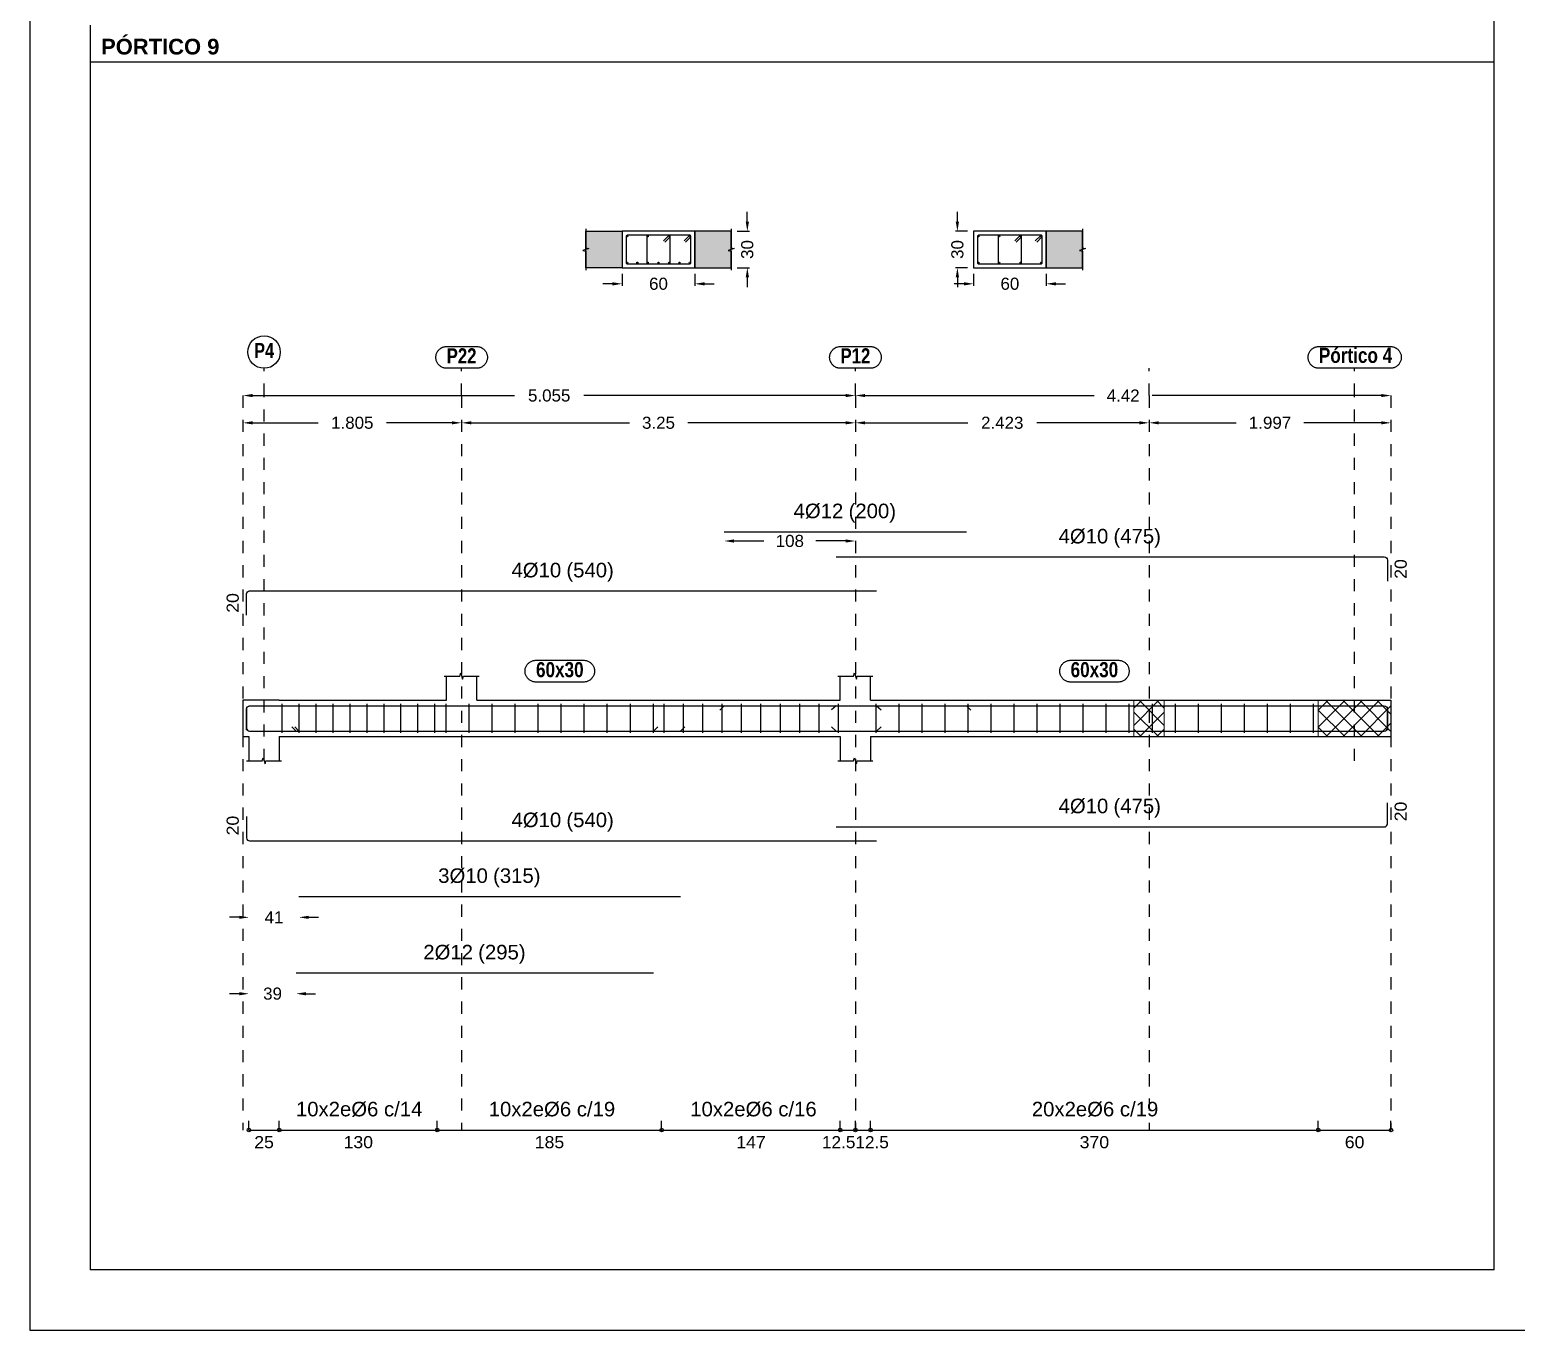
# Model space of a CAD drawing. Extents: x 2455 to 9764, y -806 to 181.
# Drawn here: x 4955.92 to 4968.19, y -409.26 to -398.53 of the extents above; entities that cross this region are included whole.
import ezdxf
from ezdxf.enums import TextEntityAlignment as Align

# ---------------------------------------------------------------- set-up
doc = ezdxf.new("R2010")
doc.units = 0
doc.header["$LTSCALE"] = 0.2
doc.header["$MEASUREMENT"] = 0
doc.linetypes.add('CYPE_RAYAPUNTO', pattern=[0.4125, 0.2025, -0.105, 0, -0.105])
doc.linetypes.add('PUNTOS2', pattern=[0.125, 0, -0.125])
doc.layers.add('01_cartela', color=6, linetype='CONTINUOUS', plot=False)
for name, color, linetype in [('01_cotas', 4, 'CONTINUOUS'), ('01_parcela', 7, 'CONTINUOUS'), ('01_primera', 5, 'CONTINUOUS'), ('01_texto cartela', 4, 'CONTINUOUS'), ('ALZ_CONT_NUDOS', 5, 'CONTINUOUS'), ('ALZ_CONT_VIG_HORMIGON', 5, 'CONTINUOUS'), ('ALZ_COT_COT_LIN_APOYOS', 120, 'CYPE_RAYAPUNTO'), ('ALZ_REF_REF_REFERENCIA', 3, 'CONTINUOUS'), ('ALZ_REF_TEXTO_REF_NOMBRE', 3, 'CONTINUOUS'), ('ARM_LONGITUDINAL_Ø10', 4, 'CONTINUOUS'), ('ARM_LONGITUDINAL_Ø12', 4, 'CONTINUOUS'), ('ARM_TRANSVERSAL_Ø6', 4, 'CONTINUOUS'), ('SEC_CONT_FORJADOS_SECCION', 8, 'CONTINUOUS'), ('SEC_CONT_VIG_HORMIGON_SECCION', 2, 'CONTINUOUS'), ('UNI_CORTANTES', 3, 'CONTINUOUS')]:
    doc.layers.add(name, color=color, linetype=linetype)
doc.layers.add('VIG_CARAS', color=5, linetype='CONTINUOUS', lineweight=9)
doc.styles.add('BERNARDO', font='GOTHICB.TTF')
doc.styles.add('CYPETXT_0.15', font='arial.ttf', dxfattribs={"height": 0.1})
doc.styles.add('Estilo1', font='swissel.ttf')
doc.styles.add('NIEVES2', font='sanss___.ttf')
doc.styles.add('NIEVES3', font='swisseb.ttf')
doc.styles.add('ROMANS', font='romans')
doc.dimstyles.new('DECIMAL-50', dxfattribs={"dimtxt": 0.08, "dimasz": 0.15, "dimexe": 0.05, "dimexo": 0.05, "dimgap": 0.09, "dimtad": 0, "dimzin": 0, "dimdsep": 46, "dimtxsty": 'ROMANS', "dimblk": 'DOTSMALL', "dimcen": 0.09, "dimclrt": 7, "dimadec": 0, "dimazin": 0, "dimtfac": 1.38, "dimtix": 1, "dimtofl": 0, "dimtmove": 2, "dimatfit": 3, "dimldrblk": 'OBLIQUE', "dimfxl": 1, "dimtolj": 1, "dimtzin": 0, "dimarcsym": 0})

# ---------------------------------------------------------------- blocks, each defined once
blk = doc.blocks.new('*D289')
at = {"layer": '01_cotas', "color": 0, "linetype": 'PUNTOS2', "lineweight": -2, "transparency": 16777216}
for p, q in [((4960.809, -400.547), (4960.809, -400.68)), ((4961.409, -400.547), (4961.409, -400.68))]:
    blk.add_line(p, q, dxfattribs=at)
at = {"layer": '01_cotas', "color": 0, "lineweight": -2, "transparency": 16777216}
for p, q in [((4960.729, -400.63), (4960.649, -400.63)), ((4961.489, -400.63), (4961.569, -400.63))]:
    blk.add_line(p, q, dxfattribs=at)
at = {"layer": '01_cotas', "color": 0, "transparency": 16777216}
for points in [[(4960.729, -400.617), (4960.729, -400.644), (4960.809, -400.63)], [(4961.489, -400.617), (4961.489, -400.644), (4961.409, -400.63)]]:
    blk.add_solid(points, dxfattribs=at)
at = {"layer": '01_cotas', "color": 5, "transparency": 16777216, "insert": (4961.109, -400.63), "char_height": 0.1, "attachment_point": 5, "style": 'Estilo1'}
blk.add_mtext('\\A1;60', dxfattribs=at)
blk = doc.blocks.new('*D290')
at = {"layer": '01_cotas', "color": 0, "lineweight": -2, "transparency": 16777216}
for p, q in [((4961.842, -400.117), (4961.842, -400.037)), ((4961.842, -400.577), (4961.842, -400.657))]:
    blk.add_line(p, q, dxfattribs=at)
at = {"layer": '01_cotas', "color": 0, "linetype": 'PUNTOS2', "lineweight": -2, "transparency": 16777216}
for p, q in [((4961.759, -400.197), (4961.892, -400.197)), ((4961.759, -400.497), (4961.892, -400.497))]:
    blk.add_line(p, q, dxfattribs=at)
at = {"layer": '01_cotas', "color": 0, "transparency": 16777216}
for points in [[(4961.829, -400.117), (4961.856, -400.117), (4961.842, -400.197)], [(4961.829, -400.577), (4961.856, -400.577), (4961.842, -400.497)]]:
    blk.add_solid(points, dxfattribs=at)
at = {"layer": '01_cotas', "color": 5, "transparency": 16777216, "insert": (4961.842, -400.347), "char_height": 0.1, "attachment_point": 5, "rotation": 90, "style": 'Estilo1'}
blk.add_mtext('\\A1;30', dxfattribs=at)
blk = doc.blocks.new('*D291')
at = {"layer": '01_cotas', "color": 0, "linetype": 'PUNTOS2', "lineweight": -2, "transparency": 16777216}
for p, q in [((4963.709, -400.547), (4963.709, -400.68)), ((4964.309, -400.547), (4964.309, -400.68))]:
    blk.add_line(p, q, dxfattribs=at)
at = {"layer": '01_cotas', "color": 0, "lineweight": -2, "transparency": 16777216}
for p, q in [((4963.629, -400.63), (4963.549, -400.63)), ((4964.389, -400.63), (4964.469, -400.63))]:
    blk.add_line(p, q, dxfattribs=at)
at = {"layer": '01_cotas', "color": 0, "transparency": 16777216}
for points in [[(4963.629, -400.617), (4963.629, -400.644), (4963.709, -400.63)], [(4964.389, -400.617), (4964.389, -400.644), (4964.309, -400.63)]]:
    blk.add_solid(points, dxfattribs=at)
at = {"layer": '01_cotas', "color": 5, "transparency": 16777216, "insert": (4964.009, -400.63), "char_height": 0.1, "attachment_point": 5, "style": 'Estilo1'}
blk.add_mtext('\\A1;60', dxfattribs=at)
blk = doc.blocks.new('*D292')
at = {"layer": '01_cotas', "color": 0, "lineweight": -2, "transparency": 16777216}
for p, q in [((4963.576, -400.117), (4963.576, -400.037)), ((4963.576, -400.577), (4963.576, -400.657))]:
    blk.add_line(p, q, dxfattribs=at)
at = {"layer": '01_cotas', "color": 0, "linetype": 'PUNTOS2', "lineweight": -2, "transparency": 16777216}
for p, q in [((4963.659, -400.197), (4963.526, -400.197)), ((4963.659, -400.497), (4963.526, -400.497))]:
    blk.add_line(p, q, dxfattribs=at)
at = {"layer": '01_cotas', "color": 0, "transparency": 16777216}
for points in [[(4963.562, -400.117), (4963.589, -400.117), (4963.576, -400.197)], [(4963.562, -400.577), (4963.589, -400.577), (4963.576, -400.497)]]:
    blk.add_solid(points, dxfattribs=at)
at = {"layer": '01_cotas', "color": 5, "transparency": 16777216, "insert": (4963.576, -400.347), "char_height": 0.1, "attachment_point": 5, "rotation": 90, "style": 'Estilo1'}
blk.add_mtext('\\A1;30', dxfattribs=at)
blk = doc.blocks.new('*D293')
at = {"layer": '01_cotas', "color": 0, "lineweight": -2, "transparency": 16777216}
for p, q in [((4957.759, -401.777), (4958.301, -401.777)), ((4959.404, -401.777), (4958.863, -401.777))]:
    blk.add_line(p, q, dxfattribs=at)
at = {"layer": '01_cotas', "color": 0, "transparency": 16777216}
for points in [[(4957.759, -401.764), (4957.759, -401.79), (4957.679, -401.777)], [(4959.404, -401.764), (4959.404, -401.79), (4959.484, -401.777)]]:
    blk.add_solid(points, dxfattribs=at)
at = {"layer": '01_cotas', "color": 5, "transparency": 16777216, "insert": (4958.582, -401.777), "char_height": 0.1, "attachment_point": 5, "style": 'Estilo1'}
blk.add_mtext('\\A1;1.805', dxfattribs=at)
blk = doc.blocks.new('*D294')
at = {"layer": '01_cotas', "color": 0, "lineweight": -2, "transparency": 16777216}
for p, q in [((4959.564, -401.777), (4960.869, -401.777)), ((4962.654, -401.777), (4961.35, -401.777))]:
    blk.add_line(p, q, dxfattribs=at)
at = {"layer": '01_cotas', "color": 0, "transparency": 16777216}
for points in [[(4959.564, -401.764), (4959.564, -401.79), (4959.484, -401.777)], [(4962.654, -401.764), (4962.654, -401.79), (4962.734, -401.777)]]:
    blk.add_solid(points, dxfattribs=at)
at = {"layer": '01_cotas', "color": 5, "transparency": 16777216, "insert": (4961.109, -401.777), "char_height": 0.1, "attachment_point": 5, "style": 'Estilo1'}
blk.add_mtext('\\A1;3.25', dxfattribs=at)
blk = doc.blocks.new('*D295')
at = {"layer": '01_cotas', "color": 0, "lineweight": -2, "transparency": 16777216}
for p, q in [((4962.814, -401.777), (4963.661, -401.777)), ((4965.078, -401.777), (4964.231, -401.777))]:
    blk.add_line(p, q, dxfattribs=at)
at = {"layer": '01_cotas', "color": 0, "transparency": 16777216}
for points in [[(4962.814, -401.764), (4962.814, -401.79), (4962.734, -401.777)], [(4965.078, -401.764), (4965.078, -401.79), (4965.158, -401.777)]]:
    blk.add_solid(points, dxfattribs=at)
at = {"layer": '01_cotas', "color": 5, "transparency": 16777216, "insert": (4963.946, -401.777), "char_height": 0.1, "attachment_point": 5, "style": 'Estilo1'}
blk.add_mtext('\\A1;2.423', dxfattribs=at)
blk = doc.blocks.new('*D296')
at = {"layer": '01_cotas', "color": 0, "lineweight": -2, "transparency": 16777216}
for p, q in [((4965.238, -401.777), (4965.876, -401.777)), ((4967.074, -401.777), (4966.436, -401.777))]:
    blk.add_line(p, q, dxfattribs=at)
at = {"layer": '01_cotas', "color": 0, "transparency": 16777216}
for points in [[(4965.238, -401.764), (4965.238, -401.79), (4965.158, -401.777)], [(4967.074, -401.764), (4967.074, -401.79), (4967.154, -401.777)]]:
    blk.add_solid(points, dxfattribs=at)
at = {"layer": '01_cotas', "color": 5, "transparency": 16777216, "insert": (4966.156, -401.777), "char_height": 0.1, "attachment_point": 5, "style": 'Estilo1'}
blk.add_mtext('\\A1;1.997', dxfattribs=at)
blk = doc.blocks.new('*D297')
at = {"layer": '01_cotas', "color": 0, "lineweight": -2, "transparency": 16777216}
for p, q in [((4957.759, -401.552), (4959.922, -401.552)), ((4962.654, -401.552), (4960.492, -401.552))]:
    blk.add_line(p, q, dxfattribs=at)
at = {"layer": '01_cotas', "color": 0, "transparency": 16777216}
for points in [[(4957.759, -401.539), (4957.759, -401.565), (4957.679, -401.552)], [(4962.654, -401.539), (4962.654, -401.565), (4962.734, -401.552)]]:
    blk.add_solid(points, dxfattribs=at)
at = {"layer": '01_cotas', "color": 5, "transparency": 16777216, "insert": (4960.207, -401.552), "char_height": 0.1, "attachment_point": 5, "style": 'Estilo1'}
blk.add_mtext('\\A1;5.055', dxfattribs=at)
blk = doc.blocks.new('*D298')
at = {"layer": '01_cotas', "color": 0, "lineweight": -2, "transparency": 16777216}
for p, q in [((4962.814, -401.552), (4964.705, -401.552)), ((4967.074, -401.552), (4965.184, -401.552))]:
    blk.add_line(p, q, dxfattribs=at)
at = {"layer": '01_cotas', "color": 0, "transparency": 16777216}
for points in [[(4962.814, -401.539), (4962.814, -401.565), (4962.734, -401.552)], [(4967.074, -401.539), (4967.074, -401.565), (4967.154, -401.552)]]:
    blk.add_solid(points, dxfattribs=at)
at = {"layer": '01_cotas', "color": 5, "transparency": 16777216, "insert": (4964.944, -401.552), "char_height": 0.1, "attachment_point": 5, "style": 'Estilo1'}
blk.add_mtext('\\A1;4.42', dxfattribs=at)
blk = doc.blocks.new('*D299')
at = {"layer": '01_cotas', "color": 0, "lineweight": -2, "transparency": 16777216}
for p, q in [((4961.731, -402.752), (4961.979, -402.752)), ((4962.654, -402.752), (4962.407, -402.752))]:
    blk.add_line(p, q, dxfattribs=at)
at = {"layer": '01_cotas', "color": 0, "transparency": 16777216}
for points in [[(4961.731, -402.739), (4961.731, -402.765), (4961.651, -402.752)], [(4962.654, -402.739), (4962.654, -402.765), (4962.734, -402.752)]]:
    blk.add_solid(points, dxfattribs=at)
at = {"layer": '01_cotas', "color": 5, "transparency": 16777216, "insert": (4962.193, -402.752), "char_height": 0.1, "attachment_point": 5, "style": 'Estilo1'}
blk.add_mtext('\\A1;108', dxfattribs=at)
blk = doc.blocks.new('*D300')
at = {"layer": '01_cotas', "color": 0, "lineweight": -2, "transparency": 16777216}
for p, q in [((4957.649, -406.487), (4957.569, -406.487)), ((4958.199, -406.487), (4958.279, -406.487))]:
    blk.add_line(p, q, dxfattribs=at)
at = {"layer": '01_cotas', "color": 0, "transparency": 16777216}
for points in [[(4957.649, -406.474), (4957.649, -406.501), (4957.729, -406.487)], [(4958.199, -406.474), (4958.199, -406.501), (4958.119, -406.487)]]:
    blk.add_solid(points, dxfattribs=at)
at = {"layer": '01_cotas', "color": 5, "transparency": 16777216, "insert": (4957.924, -406.487), "char_height": 0.1, "attachment_point": 5, "style": 'Estilo1'}
blk.add_mtext('\\A1;39', dxfattribs=at)
blk = doc.blocks.new('*D301')
at = {"layer": '01_cotas', "color": 0, "lineweight": -2, "transparency": 16777216}
for p, q in [((4957.649, -405.857), (4957.569, -405.857)), ((4958.222, -405.857), (4958.302, -405.857))]:
    blk.add_line(p, q, dxfattribs=at)
at = {"layer": '01_cotas', "color": 0, "transparency": 16777216}
for points in [[(4957.649, -405.844), (4957.649, -405.87), (4957.729, -405.857)], [(4958.222, -405.844), (4958.222, -405.87), (4958.142, -405.857)]]:
    blk.add_solid(points, dxfattribs=at)
at = {"layer": '01_cotas', "color": 5, "transparency": 16777216, "insert": (4957.936, -405.857), "char_height": 0.1, "attachment_point": 5, "style": 'Estilo1'}
blk.add_mtext('\\A1;41', dxfattribs=at)

msp = doc.modelspace()

# ---------------------------------------------------------------- hatches: boundary and pattern name
at = {"layer": 'SEC_CONT_FORJADOS_SECCION', "true_color": 0xdad7d3}
for points in [[(4960.509, -400.197), (4960.809, -400.197), (4960.809, -400.497), (4960.509, -400.497)], [(4961.709, -400.197), (4961.409, -400.197), (4961.409, -400.497), (4961.709, -400.497)], [(4964.609, -400.197), (4964.309, -400.197), (4964.309, -400.497), (4964.609, -400.497)]]:
    msp.add_hatch(color=254, dxfattribs=at).paths.add_polyline_path(points)

# ---------------------------------------------------------------- linework, layer by layer
at = {"layer": '01_cartela', "color": 3}
msp.add_lwpolyline([(4955.92, -387.729), (4955.92, -409.264), (4986.558, -409.264), (4986.558, -387.729)], close=True, dxfattribs=at)
at = {"layer": '01_parcela', "color": 7, "ltscale": 2.5}
for p, q in [((4968.005, -408.764), (4968.005, -388.229)), ((4956.419, -398.496), (4956.418, -408.764)), ((4968.005, -408.764), (4956.418, -408.764))]:
    msp.add_line(p, q, dxfattribs=at)
at = {"layer": '01_primera', "ltscale": 2.5}
msp.add_line((4956.42, -398.799), (4968.005, -398.799), dxfattribs=at)
at = {"layer": 'ALZ_CONT_NUDOS'}
for p, q in [((4959.359, -404.066), (4959.359, -403.866)), ((4959.609, -404.066), (4959.609, -403.866)), ((4962.609, -404.066), (4962.609, -403.866)), ((4962.859, -404.066), (4962.859, -403.866)), ((4967.154, -404.066), (4967.154, -404.366)), ((4957.729, -404.366), (4957.729, -404.566)), ((4957.979, -404.366), (4957.979, -404.566)), ((4962.609, -404.366), (4962.609, -404.566)), ((4962.859, -404.366), (4962.859, -404.566))]:
    msp.add_line(p, q, dxfattribs=at)
at = {"layer": 'ALZ_CONT_NUDOS', "lineweight": 0}
for p, q in [((4965.033, -404.131), (4965.098, -404.066)), ((4965.033, -404.273), (4965.239, -404.066)), ((4965.283, -404.273), (4965.076, -404.066)), ((4965.283, -404.131), (4965.218, -404.066)), ((4966.554, -404.289), (4966.777, -404.066)), ((4966.554, -404.148), (4966.636, -404.066)), ((4966.914, -404.366), (4966.614, -404.066)), ((4966.619, -404.366), (4966.919, -404.066)), ((4967.056, -404.366), (4966.756, -404.066)), ((4966.76, -404.366), (4967.06, -404.066)), ((4967.154, -404.323), (4966.897, -404.066)), ((4967.154, -404.182), (4967.038, -404.066)), ((4965.235, -404.366), (4965.033, -404.164)), ((4965.081, -404.366), (4965.283, -404.164)), ((4966.773, -404.366), (4966.554, -404.148)), ((4966.902, -404.366), (4967.154, -404.113)), ((4965.093, -404.366), (4965.033, -404.305)), ((4965.222, -404.366), (4965.283, -404.305)), ((4966.631, -404.366), (4966.554, -404.289)), ((4967.043, -404.366), (4967.154, -404.255))]:
    msp.add_line(p, q, dxfattribs=at)
at = {"layer": 'ALZ_CONT_NUDOS'}
for points in [[(4959.339, -403.866), (4959.469, -403.866), (4959.477, -403.841), (4959.492, -403.891), (4959.499, -403.866), (4959.629, -403.866)], [(4962.589, -403.866), (4962.719, -403.866), (4962.727, -403.841), (4962.742, -403.891), (4962.749, -403.866), (4962.879, -403.866)], [(4957.979, -404.066), (4957.729, -404.066), (4957.679, -404.066), (4957.679, -404.366), (4957.729, -404.366)], [(4966.554, -404.066), (4967.154, -404.066)], [(4959.359, -404.366), (4959.609, -404.366)], [(4966.554, -404.366), (4967.154, -404.366)], [(4957.709, -404.566), (4957.839, -404.566), (4957.847, -404.541), (4957.862, -404.591), (4957.869, -404.566), (4957.999, -404.566)], [(4962.589, -404.566), (4962.719, -404.566), (4962.727, -404.541), (4962.742, -404.591), (4962.749, -404.566), (4962.879, -404.566)]]:
    msp.add_lwpolyline(points, dxfattribs=at)
at = {"layer": 'ALZ_CONT_NUDOS', "lineweight": 0}
for points in [[(4965.033, -404.066), (4965.033, -404.366), (4965.283, -404.366), (4965.283, -404.066), (4965.033, -404.066)], [(4966.554, -404.066), (4966.554, -404.366), (4967.154, -404.366), (4967.154, -404.066), (4966.554, -404.066)]]:
    msp.add_lwpolyline(points, close=True, dxfattribs=at)
at = {"layer": 'ALZ_CONT_VIG_HORMIGON'}
for p, q in [((4957.979, -404.066), (4959.359, -404.066)), ((4959.609, -404.066), (4962.609, -404.066)), ((4962.859, -404.066), (4965.158, -404.066)), ((4965.158, -404.066), (4966.554, -404.066)), ((4957.979, -404.366), (4959.359, -404.366)), ((4959.609, -404.366), (4962.609, -404.366)), ((4962.859, -404.366), (4965.158, -404.366)), ((4965.158, -404.366), (4966.554, -404.366))]:
    msp.add_line(p, q, dxfattribs=at)
at = {"layer": 'ALZ_COT_COT_LIN_APOYOS'}
for p, q in [((4957.854, -401.552), (4957.854, -401.327)), ((4959.484, -401.552), (4959.484, -401.327)), ((4962.734, -401.552), (4962.734, -401.327)), ((4965.158, -401.552), (4965.158, -401.327)), ((4966.854, -401.552), (4966.854, -401.327)), ((4957.679, -401.552), (4957.679, -407.612)), ((4957.679, -401.552), (4957.679, -407.612)), ((4957.854, -404.566), (4957.854, -401.552)), ((4959.484, -401.552), (4959.484, -407.612)), ((4962.734, -401.552), (4962.734, -407.612)), ((4962.734, -401.552), (4962.734, -407.612)), ((4965.158, -401.552), (4965.158, -407.612)), ((4966.854, -404.566), (4966.854, -401.552)), ((4967.154, -401.552), (4967.154, -407.612)), ((4967.154, -401.552), (4967.154, -407.612))]:
    msp.add_line(p, q, dxfattribs=at)
at = {"layer": 'ALZ_REF_REF_REFERENCIA'}
for points in [[(4959.607, -401.147), (4959.613, -401.147), (4959.619, -401.148), (4959.625, -401.149), (4959.631, -401.15), (4959.637, -401.152), (4959.643, -401.154), (4959.648, -401.157), (4959.653, -401.159), (4959.658, -401.163), (4959.663, -401.166), (4959.668, -401.17), (4959.672, -401.174), (4959.676, -401.179), (4959.68, -401.183), (4959.683, -401.188), (4959.686, -401.194), (4959.689, -401.199), (4959.691, -401.204), (4959.693, -401.21), (4959.695, -401.216), (4959.696, -401.222), (4959.697, -401.228), (4959.697, -401.234), (4959.697, -401.24), (4959.697, -401.246), (4959.696, -401.252), (4959.695, -401.258), (4959.693, -401.264), (4959.691, -401.269), (4959.689, -401.275), (4959.686, -401.28), (4959.683, -401.285), (4959.68, -401.29), (4959.676, -401.295), (4959.672, -401.299), (4959.668, -401.304), (4959.663, -401.307), (4959.658, -401.311), (4959.653, -401.314), (4959.648, -401.317), (4959.643, -401.32), (4959.637, -401.322), (4959.631, -401.324), (4959.625, -401.325), (4959.619, -401.326), (4959.613, -401.327), (4959.607, -401.327), (4959.361, -401.327), (4959.355, -401.327), (4959.349, -401.326), (4959.343, -401.325), (4959.338, -401.324), (4959.332, -401.322), (4959.326, -401.32), (4959.321, -401.317), (4959.316, -401.314), (4959.31, -401.311), (4959.306, -401.307), (4959.301, -401.304), (4959.297, -401.299), (4959.293, -401.295), (4959.289, -401.29), (4959.286, -401.285), (4959.282, -401.28), (4959.28, -401.275), (4959.277, -401.269), (4959.275, -401.264), (4959.274, -401.258), (4959.273, -401.252), (4959.272, -401.246), (4959.271, -401.24), (4959.271, -401.234), (4959.272, -401.228), (4959.273, -401.222), (4959.274, -401.216), (4959.275, -401.21), (4959.277, -401.204), (4959.28, -401.199), (4959.282, -401.194), (4959.286, -401.188), (4959.289, -401.183), (4959.293, -401.179), (4959.297, -401.174), (4959.301, -401.17), (4959.306, -401.166), (4959.31, -401.163), (4959.316, -401.159), (4959.321, -401.157), (4959.326, -401.154), (4959.332, -401.152), (4959.338, -401.15), (4959.343, -401.149), (4959.349, -401.148), (4959.355, -401.147), (4959.361, -401.147), (4959.607, -401.147)], [(4962.857, -401.147), (4962.863, -401.147), (4962.869, -401.148), (4962.875, -401.149), (4962.881, -401.15), (4962.887, -401.152), (4962.893, -401.154), (4962.898, -401.157), (4962.903, -401.159), (4962.908, -401.163), (4962.913, -401.166), (4962.918, -401.17), (4962.922, -401.174), (4962.926, -401.179), (4962.93, -401.183), (4962.933, -401.188), (4962.936, -401.194), (4962.939, -401.199), (4962.941, -401.204), (4962.943, -401.21), (4962.945, -401.216), (4962.946, -401.222), (4962.947, -401.228), (4962.947, -401.234), (4962.947, -401.24), (4962.947, -401.246), (4962.946, -401.252), (4962.945, -401.258), (4962.943, -401.264), (4962.941, -401.269), (4962.939, -401.275), (4962.936, -401.28), (4962.933, -401.285), (4962.93, -401.29), (4962.926, -401.295), (4962.922, -401.299), (4962.918, -401.304), (4962.913, -401.307), (4962.908, -401.311), (4962.903, -401.314), (4962.898, -401.317), (4962.893, -401.32), (4962.887, -401.322), (4962.881, -401.324), (4962.875, -401.325), (4962.869, -401.326), (4962.863, -401.327), (4962.857, -401.327), (4962.611, -401.327), (4962.605, -401.327), (4962.599, -401.326), (4962.593, -401.325), (4962.588, -401.324), (4962.582, -401.322), (4962.576, -401.32), (4962.571, -401.317), (4962.566, -401.314), (4962.56, -401.311), (4962.556, -401.307), (4962.551, -401.304), (4962.547, -401.299), (4962.543, -401.295), (4962.539, -401.29), (4962.536, -401.285), (4962.532, -401.28), (4962.53, -401.275), (4962.527, -401.269), (4962.525, -401.264), (4962.524, -401.258), (4962.523, -401.252), (4962.522, -401.246), (4962.521, -401.24), (4962.521, -401.234), (4962.522, -401.228), (4962.523, -401.222), (4962.524, -401.216), (4962.525, -401.21), (4962.527, -401.204), (4962.53, -401.199), (4962.532, -401.194), (4962.536, -401.188), (4962.539, -401.183), (4962.543, -401.179), (4962.547, -401.174), (4962.551, -401.17), (4962.556, -401.166), (4962.56, -401.163), (4962.566, -401.159), (4962.571, -401.157), (4962.576, -401.154), (4962.582, -401.152), (4962.588, -401.15), (4962.593, -401.149), (4962.599, -401.148), (4962.605, -401.147), (4962.611, -401.147), (4962.857, -401.147)], [(4967.149, -401.147), (4967.155, -401.147), (4967.161, -401.148), (4967.167, -401.149), (4967.173, -401.15), (4967.179, -401.152), (4967.184, -401.154), (4967.19, -401.157), (4967.195, -401.159), (4967.2, -401.163), (4967.205, -401.166), (4967.21, -401.17), (4967.214, -401.174), (4967.218, -401.179), (4967.222, -401.183), (4967.225, -401.188), (4967.228, -401.194), (4967.231, -401.199), (4967.233, -401.204), (4967.235, -401.21), (4967.237, -401.216), (4967.238, -401.222), (4967.239, -401.228), (4967.239, -401.234), (4967.239, -401.24), (4967.239, -401.246), (4967.238, -401.252), (4967.237, -401.258), (4967.235, -401.264), (4967.233, -401.269), (4967.231, -401.275), (4967.228, -401.28), (4967.225, -401.285), (4967.222, -401.29), (4967.218, -401.295), (4967.214, -401.299), (4967.21, -401.304), (4967.205, -401.307), (4967.2, -401.311), (4967.195, -401.314), (4967.19, -401.317), (4967.184, -401.32), (4967.179, -401.322), (4967.173, -401.324), (4967.167, -401.325), (4967.161, -401.326), (4967.155, -401.327), (4967.149, -401.327), (4966.559, -401.327), (4966.553, -401.327), (4966.547, -401.326), (4966.542, -401.325), (4966.536, -401.324), (4966.53, -401.322), (4966.524, -401.32), (4966.519, -401.317), (4966.514, -401.314), (4966.509, -401.311), (4966.504, -401.307), (4966.499, -401.304), (4966.495, -401.299), (4966.491, -401.295), (4966.487, -401.29), (4966.484, -401.285), (4966.481, -401.28), (4966.478, -401.275), (4966.475, -401.269), (4966.474, -401.264), (4966.472, -401.258), (4966.471, -401.252), (4966.47, -401.246), (4966.47, -401.24), (4966.47, -401.234), (4966.47, -401.228), (4966.471, -401.222), (4966.472, -401.216), (4966.474, -401.21), (4966.475, -401.204), (4966.478, -401.199), (4966.481, -401.194), (4966.484, -401.188), (4966.487, -401.183), (4966.491, -401.179), (4966.495, -401.174), (4966.499, -401.17), (4966.504, -401.166), (4966.509, -401.163), (4966.514, -401.159), (4966.519, -401.157), (4966.524, -401.154), (4966.53, -401.152), (4966.536, -401.15), (4966.542, -401.149), (4966.547, -401.148), (4966.553, -401.147), (4966.559, -401.147), (4967.149, -401.147)]]:
    msp.add_lwpolyline(points, close=True, dxfattribs=at)
msp.add_circle((4957.854, -401.193), 0.134, dxfattribs=at)
at = {"layer": 'ALZ_REF_TEXTO_REF_NOMBRE', "color": 5}
for points in [[(4960.491, -403.736), (4960.497, -403.736), (4960.503, -403.737), (4960.509, -403.738), (4960.515, -403.739), (4960.52, -403.741), (4960.526, -403.743), (4960.531, -403.746), (4960.537, -403.748), (4960.542, -403.752), (4960.547, -403.755), (4960.551, -403.759), (4960.556, -403.763), (4960.56, -403.768), (4960.563, -403.772), (4960.567, -403.777), (4960.57, -403.783), (4960.573, -403.788), (4960.575, -403.794), (4960.577, -403.799), (4960.578, -403.805), (4960.58, -403.811), (4960.58, -403.817), (4960.581, -403.823), (4960.581, -403.829), (4960.58, -403.835), (4960.58, -403.841), (4960.578, -403.847), (4960.577, -403.853), (4960.575, -403.858), (4960.573, -403.864), (4960.57, -403.869), (4960.567, -403.874), (4960.563, -403.879), (4960.56, -403.884), (4960.556, -403.888), (4960.551, -403.893), (4960.547, -403.897), (4960.542, -403.9), (4960.537, -403.903), (4960.531, -403.906), (4960.526, -403.909), (4960.52, -403.911), (4960.515, -403.913), (4960.509, -403.914), (4960.503, -403.915), (4960.497, -403.916), (4960.491, -403.916), (4960.098, -403.916), (4960.092, -403.916), (4960.086, -403.915), (4960.08, -403.914), (4960.074, -403.913), (4960.068, -403.911), (4960.063, -403.909), (4960.057, -403.906), (4960.052, -403.903), (4960.047, -403.9), (4960.042, -403.897), (4960.038, -403.893), (4960.033, -403.888), (4960.029, -403.884), (4960.025, -403.879), (4960.022, -403.874), (4960.019, -403.869), (4960.016, -403.864), (4960.014, -403.858), (4960.012, -403.853), (4960.01, -403.847), (4960.009, -403.841), (4960.008, -403.835), (4960.008, -403.829), (4960.008, -403.823), (4960.008, -403.817), (4960.009, -403.811), (4960.01, -403.805), (4960.012, -403.799), (4960.014, -403.794), (4960.016, -403.788), (4960.019, -403.783), (4960.022, -403.777), (4960.025, -403.772), (4960.029, -403.768), (4960.033, -403.763), (4960.038, -403.759), (4960.042, -403.755), (4960.047, -403.752), (4960.052, -403.748), (4960.057, -403.746), (4960.063, -403.743), (4960.068, -403.741), (4960.074, -403.739), (4960.08, -403.738), (4960.086, -403.737), (4960.092, -403.736), (4960.098, -403.736), (4960.491, -403.736)], [(4964.903, -403.736), (4964.909, -403.736), (4964.915, -403.737), (4964.921, -403.738), (4964.927, -403.739), (4964.933, -403.741), (4964.939, -403.743), (4964.944, -403.746), (4964.949, -403.748), (4964.954, -403.752), (4964.959, -403.755), (4964.964, -403.759), (4964.968, -403.763), (4964.972, -403.768), (4964.976, -403.772), (4964.979, -403.777), (4964.982, -403.783), (4964.985, -403.788), (4964.987, -403.794), (4964.989, -403.799), (4964.991, -403.805), (4964.992, -403.811), (4964.993, -403.817), (4964.993, -403.823), (4964.993, -403.829), (4964.993, -403.835), (4964.992, -403.841), (4964.991, -403.847), (4964.989, -403.853), (4964.987, -403.858), (4964.985, -403.864), (4964.982, -403.869), (4964.979, -403.874), (4964.976, -403.879), (4964.972, -403.884), (4964.968, -403.888), (4964.964, -403.893), (4964.959, -403.897), (4964.954, -403.9), (4964.949, -403.903), (4964.944, -403.906), (4964.939, -403.909), (4964.933, -403.911), (4964.927, -403.913), (4964.921, -403.914), (4964.915, -403.915), (4964.909, -403.916), (4964.903, -403.916), (4964.51, -403.916), (4964.504, -403.916), (4964.498, -403.915), (4964.492, -403.914), (4964.487, -403.913), (4964.481, -403.911), (4964.475, -403.909), (4964.47, -403.906), (4964.465, -403.903), (4964.459, -403.9), (4964.455, -403.897), (4964.45, -403.893), (4964.446, -403.888), (4964.442, -403.884), (4964.438, -403.879), (4964.435, -403.874), (4964.431, -403.869), (4964.429, -403.864), (4964.426, -403.858), (4964.424, -403.853), (4964.423, -403.847), (4964.422, -403.841), (4964.421, -403.835), (4964.42, -403.829), (4964.42, -403.823), (4964.421, -403.817), (4964.422, -403.811), (4964.423, -403.805), (4964.424, -403.799), (4964.426, -403.794), (4964.429, -403.788), (4964.431, -403.783), (4964.435, -403.777), (4964.438, -403.772), (4964.442, -403.768), (4964.446, -403.763), (4964.45, -403.759), (4964.455, -403.755), (4964.459, -403.752), (4964.465, -403.748), (4964.47, -403.746), (4964.475, -403.743), (4964.481, -403.741), (4964.487, -403.739), (4964.492, -403.738), (4964.498, -403.737), (4964.504, -403.736), (4964.51, -403.736), (4964.903, -403.736)]]:
    msp.add_lwpolyline(points, close=True, dxfattribs=at)
at = {"layer": 'ARM_LONGITUDINAL_Ø10'}
for p, q in [((4962.574, -404.112), (4962.538, -404.146)), ((4962.909, -404.112), (4962.946, -404.146)), ((4958.142, -404.32), (4958.107, -404.285)), ((4961.292, -404.32), (4961.327, -404.285)), ((4962.574, -404.32), (4962.538, -404.286)), ((4962.909, -404.32), (4962.946, -404.286))]:
    msp.add_line(p, q, dxfattribs=at)
for points in [[(4962.574, -402.884), (4967.099, -402.884), (4967.109, -402.886), (4967.117, -402.892), (4967.123, -402.9), (4967.124, -402.909), (4967.124, -403.084)], [(4957.709, -403.364), (4957.709, -403.189), (4957.711, -403.18), (4957.717, -403.172), (4957.725, -403.166), (4957.734, -403.164), (4962.909, -403.164)], [(4957.709, -404.312), (4957.709, -404.137), (4957.711, -404.127), (4957.717, -404.119), (4957.725, -404.114), (4957.734, -404.112), (4962.909, -404.112)], [(4957.709, -404.12), (4957.709, -404.295), (4957.711, -404.304), (4957.717, -404.313), (4957.725, -404.318), (4957.734, -404.32), (4962.909, -404.32)], [(4962.574, -404.112), (4967.099, -404.112), (4967.109, -404.114), (4967.117, -404.119), (4967.123, -404.127), (4967.124, -404.137), (4967.124, -404.312)], [(4962.574, -404.32), (4967.099, -404.32), (4967.109, -404.318), (4967.117, -404.313), (4967.123, -404.304), (4967.124, -404.295), (4967.124, -404.12)], [(4958.142, -404.32), (4961.292, -404.32)], [(4962.574, -405.111), (4967.099, -405.111), (4967.109, -405.109), (4967.117, -405.103), (4967.123, -405.095), (4967.124, -405.086), (4967.124, -404.911)], [(4957.709, -405.026), (4957.709, -405.201), (4957.711, -405.211), (4957.717, -405.219), (4957.725, -405.224), (4957.734, -405.226), (4962.909, -405.226)], [(4958.142, -405.686), (4961.292, -405.686)]]:
    msp.add_lwpolyline(points, dxfattribs=at)
for centre in [(4960.85, -400.238), (4961.02, -400.238), (4961.198, -400.238), (4961.368, -400.238), (4963.75, -400.238), (4963.92, -400.238), (4964.098, -400.238), (4964.268, -400.238), (4960.85, -400.456), (4960.935, -400.456), (4961.02, -400.456), (4961.109, -400.456), (4961.198, -400.456), (4961.283, -400.456), (4961.368, -400.456), (4963.75, -400.456), (4963.92, -400.456), (4964.098, -400.456), (4964.268, -400.456)]:
    msp.add_circle(centre, 0.005, dxfattribs=at)
at = {"layer": 'ARM_LONGITUDINAL_Ø12'}
for p, q in [((4961.651, -404.112), (4961.615, -404.147)), ((4963.651, -404.112), (4963.686, -404.147)), ((4958.119, -404.32), (4958.084, -404.285)), ((4961.069, -404.32), (4961.104, -404.285))]:
    msp.add_line(p, q, dxfattribs=at)
for points in [[(4961.651, -402.677), (4963.651, -402.677)], [(4961.651, -404.112), (4963.651, -404.112)], [(4958.119, -404.32), (4961.069, -404.32)], [(4958.119, -406.316), (4961.069, -406.316)]]:
    msp.add_lwpolyline(points, dxfattribs=at)
at = {"layer": 'ARM_TRANSVERSAL_Ø6'}
for p, q in [((4958.001, -404.096), (4958.001, -404.336)), ((4958.141, -404.096), (4958.141, -404.336)), ((4958.281, -404.096), (4958.281, -404.336)), ((4958.421, -404.096), (4958.421, -404.336)), ((4958.561, -404.096), (4958.561, -404.336)), ((4958.701, -404.096), (4958.701, -404.336)), ((4958.841, -404.096), (4958.841, -404.336)), ((4958.981, -404.096), (4958.981, -404.336)), ((4959.121, -404.096), (4959.121, -404.336)), ((4959.261, -404.096), (4959.261, -404.336)), ((4959.354, -404.096), (4959.354, -404.336)), ((4959.544, -404.096), (4959.544, -404.336)), ((4959.734, -404.096), (4959.734, -404.336)), ((4959.924, -404.096), (4959.924, -404.336)), ((4960.114, -404.096), (4960.114, -404.336)), ((4960.304, -404.096), (4960.304, -404.336)), ((4960.494, -404.096), (4960.494, -404.336)), ((4960.684, -404.096), (4960.684, -404.336)), ((4960.874, -404.096), (4960.874, -404.336)), ((4961.064, -404.096), (4961.064, -404.336)), ((4961.152, -404.096), (4961.152, -404.336)), ((4961.312, -404.096), (4961.312, -404.336)), ((4961.472, -404.096), (4961.472, -404.336)), ((4961.632, -404.096), (4961.632, -404.336)), ((4961.792, -404.096), (4961.792, -404.336)), ((4961.952, -404.096), (4961.952, -404.336)), ((4962.112, -404.096), (4962.112, -404.336)), ((4962.272, -404.096), (4962.272, -404.336)), ((4962.432, -404.096), (4962.432, -404.336)), ((4962.592, -404.096), (4962.592, -404.336)), ((4962.902, -404.096), (4962.902, -404.336)), ((4963.092, -404.096), (4963.092, -404.336)), ((4963.282, -404.096), (4963.282, -404.336)), ((4963.472, -404.096), (4963.472, -404.336)), ((4963.662, -404.096), (4963.662, -404.336)), ((4963.852, -404.096), (4963.852, -404.336)), ((4964.042, -404.096), (4964.042, -404.336)), ((4964.232, -404.096), (4964.232, -404.336)), ((4964.422, -404.096), (4964.422, -404.336)), ((4964.612, -404.096), (4964.612, -404.336)), ((4964.802, -404.096), (4964.802, -404.336)), ((4964.992, -404.096), (4964.992, -404.336)), ((4965.182, -404.096), (4965.182, -404.336)), ((4965.372, -404.096), (4965.372, -404.336)), ((4965.562, -404.096), (4965.562, -404.336)), ((4965.752, -404.096), (4965.752, -404.336)), ((4965.942, -404.096), (4965.942, -404.336)), ((4966.132, -404.096), (4966.132, -404.336)), ((4966.322, -404.096), (4966.322, -404.336)), ((4966.512, -404.096), (4966.512, -404.336))]:
    msp.add_line(p, q, dxfattribs=at)
for points in [[(4961.332, -400.286), (4961.375, -400.243), (4961.376, -400.242), (4961.376, -400.241), (4961.376, -400.24), (4961.376, -400.238), (4961.376, -400.237), (4961.376, -400.235), (4961.375, -400.234), (4961.374, -400.233), (4961.373, -400.232), (4961.371, -400.231), (4961.37, -400.23), (4961.368, -400.23), (4960.85, -400.23), (4960.847, -400.231), (4960.845, -400.233), (4960.843, -400.235), (4960.842, -400.238), (4960.842, -400.456), (4960.843, -400.459), (4960.845, -400.462), (4960.847, -400.464), (4960.85, -400.464), (4961.368, -400.464), (4961.371, -400.464), (4961.374, -400.462), (4961.376, -400.459), (4961.376, -400.456), (4961.376, -400.238), (4961.376, -400.237), (4961.376, -400.235), (4961.375, -400.234), (4961.374, -400.233), (4961.373, -400.232), (4961.371, -400.231), (4961.37, -400.23), (4961.368, -400.23), (4961.367, -400.23), (4961.365, -400.231), (4961.364, -400.232), (4961.363, -400.233), (4961.32, -400.275)], [(4961.162, -400.286), (4961.204, -400.244), (4961.205, -400.243), (4961.206, -400.241), (4961.206, -400.24), (4961.206, -400.238), (4961.206, -400.237), (4961.206, -400.235), (4961.205, -400.234), (4961.204, -400.233), (4961.203, -400.232), (4961.201, -400.231), (4961.2, -400.23), (4961.198, -400.23), (4961.02, -400.23), (4961.017, -400.231), (4961.015, -400.233), (4961.013, -400.235), (4961.012, -400.238), (4961.012, -400.456), (4961.013, -400.459), (4961.015, -400.462), (4961.017, -400.464), (4961.02, -400.464), (4961.198, -400.464), (4961.201, -400.464), (4961.204, -400.462), (4961.206, -400.459), (4961.206, -400.456), (4961.206, -400.238), (4961.206, -400.237), (4961.206, -400.235), (4961.205, -400.234), (4961.204, -400.233), (4961.203, -400.232), (4961.201, -400.231), (4961.2, -400.23), (4961.198, -400.23), (4961.197, -400.23), (4961.195, -400.231), (4961.194, -400.232), (4961.193, -400.233), (4961.15, -400.275)], [(4964.231, -400.286), (4964.274, -400.243), (4964.275, -400.242), (4964.275, -400.241), (4964.275, -400.24), (4964.276, -400.238), (4964.275, -400.237), (4964.275, -400.235), (4964.274, -400.234), (4964.273, -400.233), (4964.272, -400.232), (4964.271, -400.231), (4964.269, -400.23), (4964.268, -400.23), (4963.75, -400.23), (4963.747, -400.231), (4963.744, -400.233), (4963.742, -400.235), (4963.742, -400.238), (4963.742, -400.456), (4963.742, -400.459), (4963.744, -400.462), (4963.747, -400.464), (4963.75, -400.464), (4964.268, -400.464), (4964.271, -400.464), (4964.273, -400.462), (4964.275, -400.459), (4964.276, -400.456), (4964.276, -400.238), (4964.275, -400.237), (4964.275, -400.235), (4964.274, -400.234), (4964.273, -400.233), (4964.272, -400.232), (4964.271, -400.231), (4964.269, -400.23), (4964.268, -400.23), (4964.266, -400.23), (4964.265, -400.231), (4964.263, -400.232), (4964.262, -400.233), (4964.219, -400.275)], [(4964.061, -400.286), (4964.103, -400.244), (4964.104, -400.243), (4964.105, -400.241), (4964.105, -400.24), (4964.106, -400.238), (4964.105, -400.237), (4964.105, -400.235), (4964.104, -400.234), (4964.103, -400.233), (4964.102, -400.232), (4964.101, -400.231), (4964.099, -400.23), (4964.098, -400.23), (4963.92, -400.23), (4963.917, -400.231), (4963.914, -400.233), (4963.912, -400.235), (4963.912, -400.238), (4963.912, -400.456), (4963.912, -400.459), (4963.914, -400.462), (4963.917, -400.464), (4963.92, -400.464), (4964.098, -400.464), (4964.101, -400.464), (4964.103, -400.462), (4964.105, -400.459), (4964.106, -400.456), (4964.106, -400.238), (4964.105, -400.237), (4964.105, -400.235), (4964.104, -400.234), (4964.103, -400.233), (4964.102, -400.232), (4964.101, -400.231), (4964.099, -400.23), (4964.098, -400.23), (4964.096, -400.23), (4964.095, -400.231), (4964.093, -400.232), (4964.092, -400.233), (4964.049, -400.275)]]:
    msp.add_lwpolyline(points, dxfattribs=at)
at = {"layer": 'SEC_CONT_FORJADOS_SECCION'}
for points in [[(4960.509, -400.177), (4960.509, -400.332), (4960.534, -400.34), (4960.484, -400.355), (4960.509, -400.362), (4960.509, -400.517)], [(4961.709, -400.177), (4961.709, -400.332), (4961.734, -400.34), (4961.684, -400.355), (4961.709, -400.362), (4961.709, -400.517)], [(4964.609, -400.177), (4964.609, -400.332), (4964.634, -400.34), (4964.584, -400.355), (4964.609, -400.362), (4964.609, -400.517)], [(4960.509, -400.197), (4960.809, -400.197), (4960.809, -400.497), (4960.509, -400.497)], [(4961.709, -400.197), (4961.409, -400.197), (4961.409, -400.497), (4961.709, -400.497)], [(4964.609, -400.197), (4964.309, -400.197), (4964.309, -400.497), (4964.609, -400.497)]]:
    msp.add_lwpolyline(points, dxfattribs=at)
at = {"layer": 'SEC_CONT_FORJADOS_SECCION', "color": 254, "true_color": 0xdad7d3}
for points in [[(4960.509, -400.197), (4960.809, -400.197), (4960.809, -400.497), (4960.509, -400.497)], [(4961.709, -400.197), (4961.409, -400.197), (4961.409, -400.497), (4961.709, -400.497)], [(4964.609, -400.197), (4964.309, -400.197), (4964.309, -400.497), (4964.609, -400.497)]]:
    msp.add_lwpolyline(points, close=True, dxfattribs=at)
at = {"layer": 'SEC_CONT_VIG_HORMIGON_SECCION'}
for points in [[(4961.409, -400.197), (4960.809, -400.197), (4960.809, -400.497), (4961.409, -400.497), (4961.409, -400.197)], [(4964.309, -400.197), (4963.709, -400.197), (4963.709, -400.497), (4964.309, -400.497), (4964.309, -400.197)]]:
    msp.add_lwpolyline(points, close=True, dxfattribs=at)
at = {"layer": 'UNI_CORTANTES', "color": 2}
for p, q in [((4957.729, -407.612), (4957.729, -407.537)), ((4957.979, -407.612), (4957.979, -407.537)), ((4959.283, -407.612), (4959.283, -407.537)), ((4961.135, -407.612), (4961.135, -407.537)), ((4962.609, -407.612), (4962.609, -407.537)), ((4962.734, -407.612), (4962.734, -407.537)), ((4962.859, -407.612), (4962.859, -407.537)), ((4966.554, -407.612), (4966.554, -407.537))]:
    msp.add_line(p, q, dxfattribs=at)
for points in [[(4957.729, -407.612), (4957.979, -407.612), (4957.979, -407.537)], [(4957.979, -407.612), (4959.283, -407.612), (4959.283, -407.537)], [(4959.283, -407.612), (4961.135, -407.612), (4961.135, -407.537)], [(4961.135, -407.612), (4962.609, -407.612), (4962.609, -407.537)], [(4962.609, -407.612), (4962.734, -407.612), (4962.734, -407.537)], [(4962.734, -407.612), (4962.859, -407.612), (4962.859, -407.537)], [(4962.859, -407.612), (4966.554, -407.612), (4966.554, -407.537)], [(4966.554, -407.612), (4967.154, -407.612), (4967.154, -407.537)]]:
    msp.add_lwpolyline(points, dxfattribs=at)
for centre in [(4957.729, -407.612), (4957.979, -407.612), (4957.979, -407.612), (4959.283, -407.612), (4959.283, -407.612), (4961.135, -407.612), (4961.135, -407.612), (4962.609, -407.612), (4962.609, -407.612), (4962.734, -407.612), (4962.734, -407.612), (4962.859, -407.612), (4962.859, -407.612), (4966.554, -407.612), (4966.554, -407.612), (4967.154, -407.612)]:
    msp.add_circle(centre, 0.015, dxfattribs=at)

# ---------------------------------------------------------------- texts
at = {"layer": '01_texto cartela', "color": 5, "style": 'NIEVES3'}
msp.add_text('PÓRTICO 9', height=0.1297, dxfattribs=at).set_placement((4956.509, -398.738))
at = {"layer": 'ALZ_REF_TEXTO_REF_NOMBRE', "color": 5, "style": 'BERNARDO'}
for s, width, p, p2 in [('P4', 0.846434, (4957.772, -401.243), (4957.937, -401.243)), ('P22', 0.841304, (4959.361, -401.287), (4959.607, -401.287)), ('P12', 0.841304, (4962.611, -401.287), (4962.857, -401.287)), ('60x30', 0.806421, (4960.098, -403.876), (4960.491, -403.876)), ('60x30', 0.806421, (4964.51, -403.876), (4964.903, -403.876))]:
    msp.add_text(s, height=0.125, dxfattribs=dict(at, width=width)).set_placement(p, p2, align=Align.FIT)
at = {"layer": 'ALZ_REF_TEXTO_REF_NOMBRE', "color": 5, "style": 'BERNARDO', "width": 0.846434}
msp.add_text('Pórtico 4', height=0.125, dxfattribs=at).set_placement((4966.559, -401.32), align=Align.BOTTOM_LEFT)
at = {"layer": 'UNI_CORTANTES', "color": 4, "style": 'CYPETXT_0.15', "width": 1.042546}
for p, p2 in [((4967.284, -403.064), (4967.284, -402.902)), ((4957.645, -403.344), (4957.645, -403.182)), ((4967.284, -405.065), (4967.284, -404.903)), ((4957.645, -405.181), (4957.645, -405.019))]:
    msp.add_text('20', height=0.1, rotation=90, dxfattribs=at).set_placement(p, p2, align=Align.FIT)
at = {"layer": 'UNI_CORTANTES', "color": 2, "style": 'CYPETXT_0.15'}
for s, width, p, p2 in [('25', 1.042546, (4957.773, -407.762), (4957.935, -407.762)), ('130', 1.042546, (4958.51, -407.762), (4958.753, -407.762)), ('185', 1.042546, (4960.088, -407.762), (4960.331, -407.762)), ('147', 1.042546, (4961.751, -407.762), (4961.994, -407.762)), ('12.5', 1.015093, (4962.458, -407.762), (4962.734, -407.762)), ('12.5', 1.015093, (4962.734, -407.762), (4963.01, -407.762)), ('370', 1.042546, (4964.585, -407.762), (4964.828, -407.762)), ('60', 1.042546, (4966.773, -407.762), (4966.935, -407.762))]:
    msp.add_text(s, height=0.1, dxfattribs=dict(at, width=width)).set_placement(p, p2, align=Align.FIT)
at = {"layer": 'VIG_CARAS', "color": 5, "style": 'NIEVES2'}
for s, p in [('4%%c12', (4962.224, -402.6)), ('(200)', (4962.678, -402.6)), ('4%%c10', (4964.411, -402.808)), ('(475)', (4964.864, -402.808)), ('4%%c10', (4959.896, -403.088)), ('(540)', (4960.349, -403.088)), ('4%%c10', (4964.411, -405.034)), ('(475)', (4964.864, -405.034)), ('4%%c10', (4959.896, -405.149)), ('(540)', (4960.349, -405.149)), ('3%%c10', (4959.291, -405.609)), ('(315)', (4959.744, -405.609)), ('2%%c12', (4959.168, -406.24)), ('(295)', (4959.621, -406.24))]:
    msp.add_text(s, height=0.12, dxfattribs=at).set_placement(p, align=Align.BOTTOM_LEFT)
at = {"layer": 'VIG_CARAS', "color": 4, "style": 'NIEVES2'}
for s, p in [('10x2e%%C6 c/14', (4958.117, -407.535)), ('10x2e%%c6 c/19', (4959.708, -407.535)), ('10x2e%%c6 c/16', (4961.371, -407.535)), ('20x2e%%c6 c/19', (4964.19, -407.535))]:
    msp.add_text(s, height=0.12, dxfattribs=at).set_placement(p, align=Align.BOTTOM_LEFT)

# ---------------------------------------------------------------- dimensions: what is measured, and where the dimension line sits
at = {"layer": '01_cotas', "color": 2}
for p1, p2, distance, text, picture, middle in [((4961.709, -400.497), (4961.709, -400.197), -0.133, '30', '*D290', (4961.842, -400.347)), ((4963.709, -400.497), (4963.709, -400.197), 0.133, '30', '*D292', (4963.576, -400.347)), ((4960.809, -400.497), (4961.409, -400.497), -0.133, '60', '*D289', (4961.109, -400.63)), ((4963.709, -400.497), (4964.309, -400.497), -0.133, '60', '*D291', (4964.009, -400.63)), ((4962.734, -401.552), (4957.679, -401.552), 0, '5.055', '*D297', (4960.207, -401.552)), ((4967.154, -401.552), (4962.734, -401.552), 0, '4.42', '*D298', (4964.944, -401.552)), ((4959.484, -401.777), (4957.679, -401.777), 0, '1.805', '*D293', (4958.582, -401.777)), ((4962.734, -401.777), (4959.484, -401.777), 0, '3.25', '*D294', (4961.109, -401.777)), ((4965.158, -401.777), (4962.734, -401.777), 0, '2.423', '*D295', (4963.946, -401.777)), ((4967.154, -401.777), (4965.158, -401.777), 0, '1.997', '*D296', (4966.156, -401.777)), ((4961.651, -402.752), (4962.734, -402.752), 0, '108', '*D299', (4962.193, -402.752)), ((4957.729, -405.857), (4958.142, -405.857), 0, '41', '*D301', (4957.936, -405.857)), ((4957.729, -406.487), (4958.119, -406.487), 0, '39', '*D300', (4957.924, -406.487))]:
    dim = msp.add_aligned_dim(p1=p1, p2=p2, distance=distance, text=text, dimstyle='DECIMAL-50', override={"dimtxt": 0.1, "dimasz": 0.08, "dimtxsty": 'Estilo1', "dimsah": 1, "dimclrt": 5, "dimfxl": 0.09, "dimarcsym": 2}, dxfattribs=at)
    dim.commit()
    dim.dimension.update_dxf_attribs({"geometry": picture, "text_midpoint": middle})

doc.saveas('drawing.dxf')
